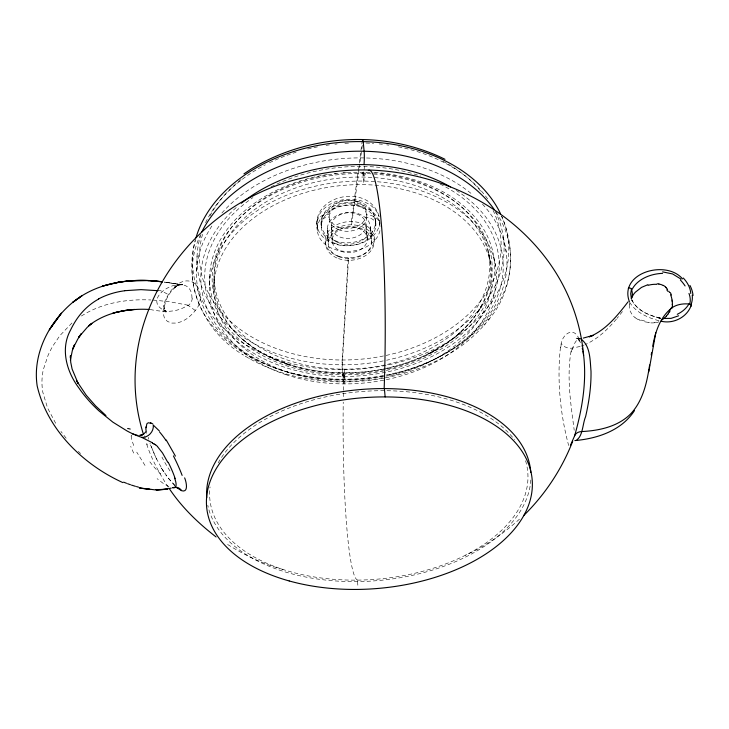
<?xml version="1.0" encoding="UTF-8"?>
<svg xmlns="http://www.w3.org/2000/svg" width="729" height="729" viewBox="0 0 729 729"><rect width="100%" height="100%" fill="white"/><g stroke="black" fill="none" stroke-linecap="round" stroke-linejoin="round"><path stroke-width="0.55" stroke-dasharray="3.65 2.73" d="M131.111 435.896L131.794 440.07L133.972 446.203M317.388 230.646C309.278 194.406 369.521 182.423 379.08 216.413M317.033 224.195L317.069 221.671M213.834 289.367L214.089 277.002M209.442 285.595L209.66 276.291M343.04 376.437L343.432 372.774C375.9 372.902 408.623 365.275 436.963 349.255L427.805 354.121L444.079 344.817L453.903 337.727L461.211 331.649L458.45 333.964L466.751 326.036L472.693 319.184M196.575 271.161L197.085 255.979M348.18 257.784L342.202 359.989A7.873 0.62 -89.9 0 0 342.22 369.731L342.849 379.235A7.928 0.629 -89.9 0 0 343.742 380.037M348.435 260.317L342.302 364.792L343.295 379.636M629.419 304.604L629.555 308.649A30.272 20.521 -5.1 0 0 630.221 311.283L632.453 315.119L635.077 317.726M191.955 298.125C192.137 266.495 135.111 298.453 165.984 311.274L163.26 309.224L166.039 312.13C160.836 305.178 166.695 297.386 170.513 291.372C174.049 286.707 178.723 282.296 184.637 281.084C200.785 278.606 204.649 300.886 195.272 310.49A17.788 9.149 -54.6 0 1 192.738 313.552L187.754 318.154L182.423 321.316L176.737 323.075L171.607 323.084L167.369 321.371L164.38 317.935L162.977 312.34L163.697 305.542L164.362 308.996C164.59 299.519 170.231 290.707 177.84 285.34L173.092 288.72L176.136 286.552L182.195 284.246L177.092 285.486L182.779 284.747L164.362 282.077M351.396 221.561L359.115 164.089M359.26 162.959L362.14 141.544M351.597 224.796L362.495 144.078M560.455 347.378C556.874 379.909 560.227 414.054 568.656 445.51M571.053 351.232C566.524 377.44 570.834 404.185 574.215 430.274M560.975 345.063C561.959 333.791 574.543 325.307 579.509 340.188M195.919 238.146C182.35 283.453 203.063 331.44 243.522 355.078M488.293 320.149C513.034 291.819 516.506 250.074 501.68 216.276M622.438 311.556L617.089 318.318M385.395 377.841C422.957 370.514 460.081 353.346 485.268 323.813M484.102 325.234L489.496 318.664M616.406 319.111C607.676 329.399 597.625 339.149 585.086 344.598M71.971 322.974L59.787 335.732L52.989 345.792A144.378 108.275 -2.2 0 0 48.15 355.169L43.339 369.521A105.204 78.094 -3.8 0 0 42.865 392.412L47.503 407.848L56.789 425.39M519.476 519.148C503.32 533.719 485.341 546.294 465.448 555.243M195.272 310.49L187.772 305.141C176.956 313.069 162.613 312.058 150.21 309.515M81.375 316.012L86.432 313.005A82.122 60.115 -4.1 0 1 104.721 305.26C119.611 300.658 135.348 299.245 150.867 299.965M581.086 346.12L584.102 345.045M580.084 346.475L571.818 348.207A8.903 6.288 15.3 0 1 561.321 343.742M384.365 378.05C336.543 386.981 284.474 380.857 242.812 354.649M152.999 300.047L169.328 301.697L187.772 305.141M660.31 318.199L658.487 318.026L660.665 318.245M648.427 322.382L644.318 321.753M580.393 342.266L576.821 337.718L579.364 339.113L576.092 338.174L579.409 338.566M576.092 338.174L580.512 338.693M158.02 290.698C161.054 289.313 167.506 294.89 168.481 294.361M355.406 200.912C339.304 196.866 318.163 209.287 321.371 227.548M164.544 282.141L179.844 284.428L163.724 282.005M357.593 201.414C367.926 203.628 376.31 213.123 375.891 223.903M355.041 200.83L358.067 201.523M658.916 320.742C647.899 317.735 636.217 312.714 629.911 302.672M283.071 569.458C262.741 564.018 243.659 554.742 225.981 543.442M277.603 360.427L267.871 356.098L290.215 364.892L284.365 362.942C303.3 369.548 323.366 372.601 343.395 372.811L343.806 373.767A162.685 15.446 -89.8 0 0 343.286 397.706M168.946 486.608L163.214 483.409L157.1 478.661M272.965 358.367L256.982 349.893L242.866 339.641L244.279 340.88M248.789 358.267L249.464 358.677M175.133 485.432L168.873 478.898L161.282 468.045L163.633 471.681L155.669 457.293L149.964 443.387M78.313 451.342L80.573 453.529M174.869 485.915L165.866 475.035M580.056 341.181L578.352 339.094L580.211 342.484M66.148 438.193L60.944 431.413M168.253 487.218C159.113 473.048 150.876 458.003 145.937 441.792M145.016 465.448L136.742 452.135M156.644 459.297L150.538 445.027M631.915 300.066C637.164 311.01 649.685 315.794 660.857 318.163L656.884 317.288L660.857 318.163C649.585 315.757 637.155 310.745 631.77 299.829L632.763 301.806L631.733 299.628M148.288 437.327L148.698 439.177M503.32 236.961L506.172 251.824M493.797 256.818L495.465 265.939M488.585 252.462L490.763 264.6M379.982 226.71L379.645 223.347A12.375 8.329 5.9 0 0 366.559 214.845M375.818 226.09L375.544 223.293A8.247 5.55 5.9 0 0 366.824 217.616M379.681 219.958L379.991 223.202M370.359 226.746L371.717 240.98M370.332 228.824L371.681 243.058M363.334 171.862L364.199 181.065M362.714 172.409L363.853 184.665M365.967 224.204L367.27 238.383M365.949 225.954L367.252 240.133M344.279 369.166L345.099 381.276M344.234 374.806L344.853 383.901M357.593 581.587L357.975 587.2M331.294 225.489L332.233 239.704M331.321 227.248L332.26 241.454M327.33 228.25L328.232 242.529M327.367 230.337L328.269 244.616M321.352 225.352L321.188 222.545A8.283 5.586 4.6 0 1 329.098 217.078M317.361 228.122L317.051 222.491A12.42 8.374 4.6 0 1 328.916 214.308M379.946 230.646A31.538 23.228 -4.3 0 1 331.54 248.17A31.538 23.228 -4.3 0 1 332.005 209.05A31.538 23.228 -4.3 0 1 380.028 223.876M379.745 221.652A31.402 23.228 -4.3 0 1 334.483 243.832A31.402 23.228 -4.3 0 1 329.125 204.813A31.402 23.228 -4.3 0 1 379.053 216.613M495.037 211.018A153.773 110.644 -4.4 0 1 386.589 360.235M383.235 360.919A153.773 110.644 -4.4 0 1 201.113 233.881M205.578 222.673A153.773 110.644 -4.4 0 1 265.365 164.8M269.438 162.758A153.773 110.644 -4.4 0 1 296.129 152.243M307.693 149.035A153.773 110.644 -4.4 0 1 318.455 146.684M326.1 145.372A153.773 110.644 -4.4 0 1 329.39 144.889M334.912 144.205A153.773 110.644 -4.4 0 1 337.126 143.968M344.881 143.34A153.773 110.644 -4.4 0 1 350.439 143.057M365.958 143.048A153.773 110.644 -4.4 0 1 373.667 143.467M379.126 143.941A153.773 110.644 -4.4 0 1 382.388 144.287M386.707 144.843A153.773 110.644 -4.4 0 1 388.849 145.144M398.399 146.811A153.773 110.644 -4.4 0 1 488.886 200.666M482.507 204.166A155.45 110.553 -4.4 0 1 386.68 375.307M382.607 376.091A155.45 110.553 -4.4 0 1 228.25 340.534A155.45 110.553 -4.4 0 1 213.26 223.967M221.898 212.996A155.45 110.553 -4.4 0 1 471.627 193.905M373.503 172.91A138.073 98.114 -4.4 0 1 459.789 327.895A138.073 98.114 -4.4 0 1 224.04 312.294A138.073 98.114 -4.4 0 1 370.277 172.691M382.488 377.731A139.285 98.023 -4.4 0 1 220.012 259.178A139.285 98.023 -4.4 0 1 453.921 211.547A139.285 98.023 -4.4 0 1 386.561 376.902M374.515 172.372A142.729 101.194 -4.4 0 1 471.672 323.94A142.729 101.194 -4.4 0 1 232.679 333.144A142.729 101.194 -4.4 0 1 329.617 174.103M334.082 173.475A142.729 101.194 -4.4 0 1 336.324 173.201M343.058 172.527A142.729 101.194 -4.4 0 1 347.569 172.199M456.299 190.433A151.432 107.418 -4.4 0 1 463.544 340.707A151.432 107.418 -4.4 0 1 252.097 356.855A151.432 107.418 -4.4 0 1 236.606 207.209M496.03 212.112A159.46 113.697 -4.4 0 1 360.791 378.524A159.46 113.697 -4.4 0 1 200.01 235.704M501.479 215.83A158.348 113.751 -4.4 0 1 360.408 369.002A158.348 113.751 -4.4 0 1 195.19 240.725M493.086 210.344A151.031 108.949 -4.4 0 1 358.932 359.361A151.031 108.949 -4.4 0 1 202.954 232.916M209.979 215.912A151.031 108.949 -4.4 0 1 243.049 177.967M442.968 161.273A151.031 108.949 -4.4 0 1 481.441 192.037M364.035 172.436A5.677 0.556 -88.8 0 0 364.035 173.548L364.063 177.074A172.955 17.542 -89.5 0 1 366.158 172.518M364.136 169.675A5.677 0.556 -88.8 0 1 364.564 166.476M440.125 184.082A147.486 104.712 -4.4 0 1 464.091 335.167A147.486 104.712 -4.4 0 1 249.518 350.658A147.486 104.712 -4.4 0 1 252.927 197.595M271.097 186.87A147.486 104.712 -4.4 0 1 420.578 176.035M357.802 580.111A162.685 15.446 -89.8 0 1 343.231 402.116M525.573 460.737A159.523 94.132 -4.7 0 1 376.82 579.209A159.523 94.132 -4.7 0 1 210.052 486.926M218.181 462.897A159.523 94.132 -4.7 0 1 362.012 391.519A159.523 94.132 -4.7 0 1 514.483 439.66M572.201 349.601A38.555 11.145 -89.9 0 1 579.309 338.766M571.354 352.071A36.796 10.306 88.7 0 1 572.065 349.063M658.816 321.717A23.674 19.792 55 0 1 658.351 321.917M658.26 322.127A19.045 14.944 33.9 0 1 656.501 322.683M656.218 322.136A16.375 10.817 18.2 0 1 654.104 322.428M654.451 322.81A13.259 5.54 7.4 0 1 649.585 322.819M649.557 322.582A13.55 4.42 6.1 0 1 648.418 322.482M644.737 321.015A18.544 9.924 3.3 0 1 641.055 320.04M640.472 320.596A21.515 12.694 1.6 0 1 639.743 320.313M639.989 320.058A18.69 11.837 -0.8 0 1 638.103 319.22M637.866 319.393A21.259 14.279 -3.8 0 1 635.169 317.671M629.373 304.604A35.785 24.166 -8.9 0 1 629.656 302.626M560.619 347.733A44.633 14.607 84.8 0 1 561.13 345.418M192.228 298.061A9.787 7.317 -32.3 0 1 188.228 305.606M170.012 470.952A76.609 40.223 61 0 1 161.975 457.147M147.258 444.909A41.334 19.082 64.1 0 1 146.757 443.451M145.226 438.275A41.334 19.082 64.1 0 1 144.643 435.814M146.556 433.327A22.809 7.19 67.5 0 1 146.338 432.206M160.754 473.932A74.54 59.696 52.7 0 1 149.855 461.84M133.735 453.083A44.259 25.36 58.2 0 1 130.71 446.321M131.229 436.033A8.648 3.053 61.8 0 1 131.329 435.067M530.821 479.964A162.512 95.909 -4.7 0 1 375.717 580.758A162.512 95.909 -4.7 0 1 207.801 505.325M482.461 304.203L476.638 313.871L482.461 304.203M166.33 311.174L164.417 310.773L166.33 311.174M338.302 226.929A18.89 14.061 -4.3 0 0 366.614 213.825A18.89 14.061 -4.3 0 0 338.347 202.544A18.89 14.061 -4.3 0 0 338.302 226.929M339.003 256.736A21.806 15.883 -4.3 0 0 371.744 241.9A21.806 15.883 -4.3 0 0 339.167 229.179A21.806 15.883 -4.3 0 0 339.003 256.736M338.01 242.475A21.578 15.892 -4.3 0 0 370.396 227.667A21.578 15.892 -4.3 0 0 338.138 214.909A21.578 15.892 -4.3 0 0 338.01 242.475M338.493 229.699A18.927 14.061 -4.3 0 0 366.869 216.586A18.927 14.061 -4.3 0 0 338.548 205.314A18.927 14.061 -4.3 0 0 338.493 229.699M334.62 240.506A27.274 20.166 -4.3 0 0 375.626 221.816A27.274 20.166 -4.3 0 0 334.93 205.523A27.274 20.166 -4.3 0 0 334.62 240.506M334.811 243.313A27.328 20.166 -4.3 0 0 375.909 224.614A27.328 20.166 -4.3 0 0 335.121 208.321A27.328 20.166 -4.3 0 0 334.811 243.313M339.933 237.016A17.387 12.83 -4.3 0 0 366.004 225.015A17.387 12.83 -4.3 0 0 339.969 214.763A17.387 12.83 -4.3 0 0 339.933 237.016M340.953 251.223A17.569 12.83 -4.3 0 0 367.307 239.194A17.569 12.83 -4.3 0 0 341.008 228.97A17.569 12.83 -4.3 0 0 340.953 251.223M338.046 256.025A24.75 18.07 -4.3 0 0 374.442 238.246A24.75 18.07 -4.3 0 0 336.725 224.751A24.75 18.07 -4.3 0 0 338.046 256.025M338.475 258.595A24.321 17.715 -4.3 0 0 374.241 241.144A24.321 17.715 -4.3 0 0 337.181 227.931A24.321 17.715 -4.3 0 0 338.475 258.595M285.577 374.533A143.668 101.131 -4.4 0 0 496.221 273.311A143.668 101.131 -4.4 0 0 276.765 199.573A143.668 101.131 -4.4 0 0 285.577 374.533M286.05 363.525A140.214 99.436 -4.4 0 0 492.075 264.7A140.214 99.436 -4.4 0 0 278.296 191.435A140.214 99.436 -4.4 0 0 286.05 363.525M287.126 364.527A138.537 98.078 -4.4 0 0 490.571 266.878A138.537 98.078 -4.4 0 0 279.253 194.789A138.537 98.078 -4.4 0 0 287.126 364.527"/><path stroke-width="1.09" d="M70.33 357.957L70.421 355.652L70.722 362.222L72.116 369.065L78.167 383.572L76.399 380.529L86.295 395.309L95.563 405.862L105.942 415.539M672.293 304.385L672.238 304.868M70.376 360.326L72.326 350.54L74.44 344.945L72.763 348.936L77.721 339.195L81.438 333.536L78.732 337.19L87.225 327.348L91.854 323.357L88.537 325.927C101.44 315.384 118.08 310.581 134.482 309.442L125.935 310.317L112.986 313.042C124.805 310.262 136.943 308.604 149.108 309.47M649.102 368.345L649.63 364.983M651.216 354.959L651.571 352.763M648.755 371.826L655.772 332.743M648.919 369.357C646.295 385.477 641.912 402.244 630.239 414.318C617.345 426.839 598.965 430.684 581.596 431.568A9.541 7.135 18.3 0 0 574.616 435.814L570.406 445.446M652.719 346.248C655.207 332.196 659.936 317.507 671.436 308.212A26.399 17.706 18.6 0 1 689.561 304.048A1.74 1.157 18 0 1 691.274 305.068A1.74 1.157 18 0 1 690.837 306.353C686.308 317.68 672.903 324.159 661.085 321.207M691.356 304.248L690.7 306.408M682.554 278.915C666.124 259.26 618.666 272.801 629.382 301.678M574.616 435.814C581.97 410.017 586.836 382.433 583.637 355.442C571.554 222.117 425.909 143.941 303.182 177.84C190.852 202.571 107.655 320.824 143.476 434.429M689.561 304.048L690.172 301.988A33.816 23.629 16.1 0 0 688.987 293.423M572.702 441.282C561.859 469.184 545.019 494.654 523.622 515.622M669.896 311.474L669.596 311.985M632.526 295.874L633.629 294.279A31.575 21.916 -6.1 0 1 635.396 292.165L641.511 287.381L647.862 284.693M668.52 313.57L667.709 314.618M628.07 301.842C617.408 315.584 605.917 330.164 589.314 336.844L593.023 335.413L583.273 338.083M634.44 410.646C621.482 430.62 597.598 438.576 574.889 440.58M666.534 315.967L664.957 317.525A31.301 26.308 57 0 1 661.394 320.204M146.073 431.641L143.713 434.037L140.597 435.459L142.519 434.757L139.576 435.35M243.933 173.876L251.323 168.982C308.722 133.899 384.484 129.416 445 159.296M98.743 298.999C88.892 304.376 80.7 312.531 74.896 322.1A126.372 93.139 -1.6 0 0 71.916 327.348A118.709 87.298 -1.8 0 0 70.549 330.091C60.215 348.772 66.567 371.508 78.668 387.682A173.949 126.208 0.8 0 0 86.441 397.861A181.585 131.548 1.1 0 0 98.934 410.864L112.849 422.137L127.128 431.012A88.583 66.047 -2.3 0 0 141.818 437.427L152.461 442.785M678.69 315.775L671.054 318.373L662.852 318.455M124.695 290.698L141.007 289.632L158.02 290.698M132.405 433.846L137.972 435.532M156.525 489.997L167.561 489.177L156.243 490.016L139.294 487.883M662.606 271.871L672.63 273.949L681.096 279.161M147.668 488.922L149.737 489.141M162.248 281.777C131.348 277.658 97.358 282.077 72.645 302.435C48.715 322.473 32.468 354.084 37.152 385.796L37.179 385.96C47.267 429.636 82.969 464.473 122.855 482.607M162.357 281.822L147.832 280.483L161.574 281.676M139.412 487.856L147.823 489.396M658.879 283.991L661.212 284.611A13.842 12.849 -17.5 0 1 662.725 285.258L663.217 285.495M136.478 486.589L138.492 487.118M131.484 485.095L135.476 486.325M127.548 483.701L130.5 484.749M580.512 338.693C590.581 345.537 590.007 360.281 591.009 371.179C591.274 386.47 589.032 401.706 585.624 416.587C582.644 423.467 582.945 435.669 576.849 439.824M123.648 482.151L126.573 483.309M150.794 423.431L148.698 422.738L147.231 423.339A17.223 4.656 69.8 0 0 146.429 427.303M154.065 443.788L155.477 444.818M216.085 536.954C198.37 523.258 182.068 507.621 169.52 488.959M176.628 487.51L177.202 487.993M665.65 287.208L666.124 287.654M157.51 446.595L162.549 453.019L167.67 462.122M159.359 430.957L153.272 425.098A10.115 8.393 -48.1 0 1 141.845 437.391M166.258 440.006L175.416 456.108M668.821 291.19L669.577 292.566M174.559 478.106C175.716 480.766 178.25 488.931 172.563 487.765A9.969 8.32 -65.1 0 1 181.639 490.735C189.03 492.977 186.123 481.286 184.637 477.869M582.261 348.307L582.58 349.656M582.872 351.041L583.637 355.442M672.12 300.166L671.728 298.334A31.329 15.118 43.7 0 0 670.644 294.862M384.374 388.593L385.158 396.941M672.302 301.615L672.357 303.246A31.128 20.777 -1.1 0 1 672.338 304.385M146.383 427.23L146.392 427.704M241.29 203.273A151.432 107.418 -4.4 0 1 450.504 186.925M364.017 164.617A9.45 0.875 -89 0 0 364.126 151.249L363.206 141.654A9.395 0.857 -89 0 0 362.413 140.059M201.76 232.004A159.46 113.697 -4.4 0 1 342.748 151.86A159.46 113.697 -4.4 0 1 494.298 209.578M196.055 237.545A158.348 113.751 -4.4 0 1 341.701 142.264A158.348 113.751 -4.4 0 1 500.568 213.843M368.318 170.422A172.955 17.542 -89.5 0 1 384.165 388.484M688.987 303.884A34.108 24.339 3.2 0 1 677.268 314.317M628.289 288.529A1.713 1.139 14.6 0 1 629.965 288.073A1.713 1.139 14.6 0 1 631.46 289.158L630.676 293.714L631.423 298.735A25.688 17.314 15.8 0 0 631.396 289.158M631.332 298.325A35.557 23.929 -9.9 0 1 632.681 295.91M648.154 285.312A19.537 14.197 -4.8 0 1 656.629 284.328M657.157 283.8A17.378 15.309 -8.9 0 1 658.87 284.037M663.299 285.376A13.532 12.265 -10.1 0 1 665.732 287.135M666.078 287.682A15.856 13.168 9.6 0 1 667.564 289.386M666.771 289.814A19.328 11.819 33.4 0 1 667.837 291.318M670.398 292.657A25.524 14.133 38.4 0 1 671.363 295.017M671.947 300.157A38.026 24.567 16.3 0 1 672.156 301.606M672.512 304.84A29.497 19.045 -15.4 0 1 671.865 308.176M632.171 289.295A31.903 22.143 -4.7 0 1 662.579 273.366M683.301 278.022A30.263 21.815 23.2 0 1 690.755 293.486M670.953 308.221A29.424 18.535 -19.7 0 1 669.322 311.401M669.258 311.884A32.422 23.146 -5.6 0 1 668.156 313.443M667.591 314.554A38.072 29.925 11.8 0 1 666.406 315.894M692.231 295.117A38.026 27.328 6.8 0 1 691.192 304.203M689.962 285.44A37.252 24.859 28.3 0 1 693.042 295.482M680.394 280.027A29.187 17.141 37.3 0 1 685.087 285.941M98.643 298.899A60.543 43.558 -3.6 0 1 124.705 290.753M127.648 428.497A46.702 6.16 32.1 0 1 130.227 429.071M171.215 488.111A47.695 37.188 -4.9 0 1 155.96 489.524M150.466 422.665A37.844 9.687 62.2 0 1 152.88 424.05M181.521 490.489A20.348 6.944 55.5 0 1 177.129 487.637M146.155 431.131A22.809 7.19 67.5 0 1 145.8 426.893M159.578 431.978A32.349 8.046 60.6 0 1 166.148 440.671M173.429 455.907A49.791 10.406 61.3 0 1 182.132 475.408M152.37 443.068A34.536 27.274 67.7 0 1 153.947 444.079M155.514 444.745A21.533 16.995 67.9 0 1 157.555 446.522M168.217 462.259A42.109 10.525 59.8 0 1 175.197 478.707M206.744 497.743A162.512 95.909 -4.7 0 1 361.93 389.423A162.512 95.909 -4.7 0 1 530.785 472.438M51.969 326.091L49.317 329.8L61.382 313.151L51.969 326.091M78.942 297.906L72.645 302.435L81.93 295.764L78.942 297.906M105.058 285.513L102.425 286.169C117.487 281.749 133.152 279.681 148.844 280.556L127.375 281.048L129.042 280.902L117.515 282.396L119.547 282.096L105.058 285.513M289.203 580.958A163.342 95.654 -4.7 0 0 532.37 483.591A163.342 95.654 -4.7 0 0 286.625 415.056A163.342 95.654 -4.7 0 0 289.203 580.958"/></g></svg>
